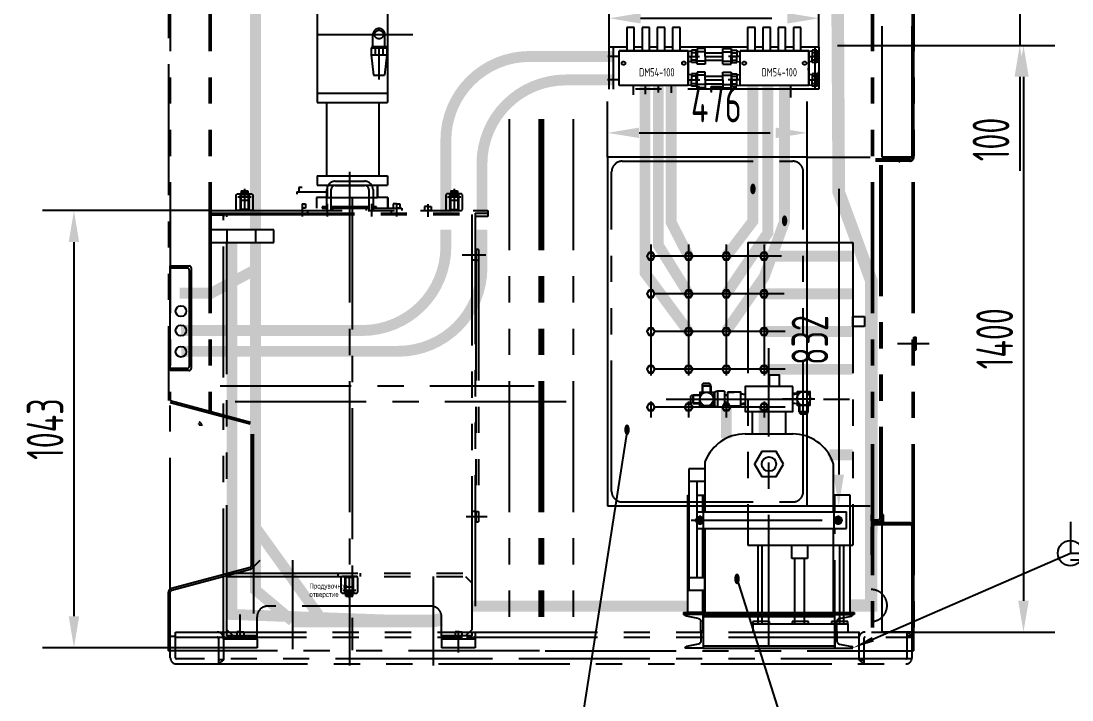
# Model space of a CAD drawing. Header units: millimetres. Extents: x 87 to 10592, y 0 to 7425.
# Drawn here: x 4761 to 7267, y 2500 to 4120 of the extents above; entities that cross this region are included whole.
import ezdxf
from ezdxf.enums import TextEntityAlignment as Align

# ---------------------------------------------------------------- set-up
doc = ezdxf.new("R2010")
doc.units = ezdxf.units.MM
doc.header["$LTSCALE"] = 250
for name, pattern in [('F', [0.75, 0.5, -0.25]), ('G', [2, 1.25, -0.25, 0.25, -0.25]), ('K', [2.5, 1.25, -0.25, 0.25, -0.25, 0.25, -0.25])]:
    doc.linetypes.add(name, pattern=pattern)
for name, color, linetype in [('01', 7, 'Continuous'), ('02', 1, 'Continuous'), ('04', 2, 'F'), ('05', 4, 'G'), ('07', 6, 'K'), ('08', 1, 'Continuous'), ('11', 3, 'Continuous'), ('13', 3, 'Continuous')]:
    doc.layers.add(name, color=color, linetype=linetype)
doc.styles.get("Standard").update_dxf_attribs({"font": 'isocp', "width": 0.707, "bigfont": 'intecad.shx'})
doc.dimstyles.new('INTE', dxfattribs={"dimscale": 25, "dimtxt": 3.5, "dimasz": 3, "dimexe": 3, "dimexo": 0, "dimgap": 1, "dimtad": 1, "dimdec": 1, "dimdsep": 46, "dimtxsty": 'Standard', "dimcen": 0, "dimclrd": 1, "dimclre": 1, "dimclrt": 3, "dimadec": 0, "dimazin": 0, "dimtfac": 1, "dimtdec": 1, "dimtmove": 0, "dimatfit": 0, "dimfxl": 1, "dimarcsym": 0})
doc.dimstyles.new('副本 (2)INTE', dxfattribs={"dimscale": 25, "dimtxt": 3.5, "dimasz": 3, "dimexe": 3, "dimexo": 0, "dimgap": 1, "dimtad": 1, "dimdsep": 46, "dimtxsty": 'Standard', "dimcen": 0, "dimclrd": 1, "dimclre": 1, "dimclrt": 3, "dimaunit": 1, "dimadec": 0, "dimazin": 0, "dimtfac": 1, "dimtmove": 0, "dimatfit": 3, "dimfxl": 1, "dimarcsym": 0})

# ---------------------------------------------------------------- blocks, each defined once
blk = doc.blocks.new('*D79')
at = {"layer": '08', "color": 1, "lineweight": -2}
for p, q in [((6708.2, 4061.5), (7226.4, 4061.5)), ((7151.4, 3986.5), (7151.4, 2736.5)), ((6966.1, 2661.5), (7226.4, 2661.5))]:
    blk.add_line(p, q, dxfattribs=at)
at = {"layer": '08', "color": 1}
for points in [[(7138.9, 3986.5), (7163.9, 3986.5), (7151.4, 4061.5)], [(7138.9, 2736.5), (7163.9, 2736.5), (7151.4, 2661.5)]]:
    blk.add_solid(points, dxfattribs=at)
at = {"layer": 'Defpoints', "color": 0}
for p in [(6708.2, 4061.5), (6966.1, 2661.5), (7151.4, 2661.5)]:
    blk.add_point(p, dxfattribs=at)
at = {"layer": '08', "color": 3, "insert": (7082.7, 3361.5), "char_height": 87.5, "attachment_point": 5, "rotation": 90}
blk.add_mtext('1400', dxfattribs=at)
blk = doc.blocks.new('*D80')
at = {"layer": '08', "color": 1, "lineweight": -2}
for p, q in [((7142.6, 4236.5), (7142.6, 4311.5)), ((6708.2, 4161.5), (7217.6, 4161.5)), ((7142.6, 4161.5), (7142.6, 4061.5)), ((6708.2, 4061.5), (7217.6, 4061.5)), ((7142.6, 3986.5), (7142.6, 3762.5))]:
    blk.add_line(p, q, dxfattribs=at)
at = {"layer": '08', "color": 1}
for points in [[(7130.1, 4236.5), (7155.1, 4236.5), (7142.6, 4161.5)], [(7130.1, 3986.5), (7155.1, 3986.5), (7142.6, 4061.5)]]:
    blk.add_solid(points, dxfattribs=at)
at = {"layer": 'Defpoints', "color": 0}
for p in [(6708.2, 4161.5), (6708.2, 4061.5), (7142.6, 4061.5)]:
    blk.add_point(p, dxfattribs=at)
at = {"layer": '08', "color": 3, "insert": (7073.9, 3837), "char_height": 87.5, "attachment_point": 5, "rotation": 90}
blk.add_mtext('100', dxfattribs=at)
blk = doc.blocks.new('*D82')
at = {"layer": '07', "color": 1, "linetype": 'K', "lineweight": -2}
for p, q in [((6163.4, 4057.4), (6163.4, 4201.2)), ((6663.4, 4057.4), (6663.4, 4201.2)), ((6238.4, 4126.2), (6588.4, 4126.2))]:
    blk.add_line(p, q, dxfattribs=at)
at = {"layer": '07', "color": 1, "linetype": 'K'}
for points in [[(6238.4, 4138.7), (6238.4, 4113.7), (6163.4, 4126.2)], [(6588.4, 4138.7), (6588.4, 4113.7), (6663.4, 4126.2)]]:
    blk.add_solid(points, dxfattribs=at)
at = {"layer": 'Defpoints', "color": 0, "linetype": 'K'}
for p in [(6663.4, 4126.2), (6163.4, 4057.4), (6663.4, 4057.4)]:
    blk.add_point(p, dxfattribs=at)
at = {"layer": '07', "color": 3, "linetype": 'K', "insert": (6413.4, 4195), "char_height": 87.5, "attachment_point": 5}
blk.add_mtext('500', dxfattribs=at)
blk = doc.blocks.new('*D83')
at = {"layer": '07', "color": 1, "linetype": 'K', "lineweight": -2}
for p, q in [((6159.6, 3794.5), (6159.6, 3927.8)), ((6635.6, 3794.5), (6635.6, 3927.8)), ((6234.6, 3852.8), (6560.6, 3852.8))]:
    blk.add_line(p, q, dxfattribs=at)
at = {"layer": '07', "color": 1, "linetype": 'K'}
for points in [[(6234.6, 3865.3), (6234.6, 3840.3), (6159.6, 3852.8)], [(6560.6, 3865.3), (6560.6, 3840.3), (6635.6, 3852.8)]]:
    blk.add_solid(points, dxfattribs=at)
at = {"layer": 'Defpoints', "color": 0, "linetype": 'K'}
for p in [(6635.6, 3852.8), (6159.6, 3794.5), (6635.6, 3794.5)]:
    blk.add_point(p, dxfattribs=at)
at = {"layer": '07', "color": 3, "linetype": 'K', "insert": (6418.8, 3921.6), "char_height": 87.5, "attachment_point": 5}
blk.add_mtext('476', dxfattribs=at)
blk = doc.blocks.new('*D84')
at = {"layer": '08', "color": 1, "lineweight": -2}
for p, q in [((6635.6, 3794.5), (6785.8, 3794.5)), ((6710.8, 3719.5), (6710.8, 3037.5)), ((6635.6, 2962.5), (6785.8, 2962.5))]:
    blk.add_line(p, q, dxfattribs=at)
at = {"layer": '08', "color": 1}
for points in [[(6698.3, 3719.5), (6723.3, 3719.5), (6710.8, 3794.5)], [(6698.3, 3037.5), (6723.3, 3037.5), (6710.8, 2962.5)]]:
    blk.add_solid(points, dxfattribs=at)
at = {"layer": 'Defpoints', "color": 0}
for p in [(6635.6, 3794.5), (6635.6, 2962.5), (6710.8, 2962.5)]:
    blk.add_point(p, dxfattribs=at)
at = {"layer": '08', "color": 3, "insert": (6642.1, 3358.4), "char_height": 87.5, "attachment_point": 5, "rotation": 90}
blk.add_mtext('832', dxfattribs=at)
blk = doc.blocks.new('*U90')
at = {"layer": '01'}
for p, q in [((-7, 8.1), (-7, -8.1)), ((-7, 4), (0, 4)), ((0, 10.7), (15, 9.4)), ((15, 9.4), (15, -9.4)), ((-7, -4), (0, -4)), ((0, -10.7), (15, -9.4))]:
    blk.add_line(p, q, dxfattribs=at)
at = {"layer": '01', "color": 7, "linetype": 'Continuous'}
for p, q in [((-7, 8.1), (0, 8.1)), ((0, -10.7), (0, 10.7)), ((-7, -8.1), (0, -8.1))]:
    blk.add_line(p, q, dxfattribs=at)
at = {"layer": '02', "color": 1, "linetype": 'Continuous'}
for p, q in [((0, 9.7), (15, 8.4)), ((0, -9.7), (15, -8.4))]:
    blk.add_line(p, q, dxfattribs=at)
at = {"layer": '05'}
for p, q in [((-12, 0), (20, 0)), ((7.5, 15.7), (7.5, -15.7))]:
    blk.add_line(p, q, dxfattribs=at)
blk = doc.blocks.new('*U91')
at = {"layer": '01'}
for p, q in [((0, 40), (43, 40)), ((0, 0), (0, 40)), ((11.5, 30.7), (39.7, 36.1)), ((0, 0), (0, -40)), ((5, 0), (5, 22.9)), ((5, 0), (5, -22.9)), ((0, -40), (43, -40)), ((11.5, -30.7), (39.7, -36.1))]:
    blk.add_line(p, q, dxfattribs=at)
for centre, radius, start, end in [((13, 22.9), 8, 100.7056, 180), ((39, 40), 4, 280.7056, 0), ((13, -22.9), 8, 180, 259.2944), ((39, -40), 4, 360, 79.2944)]:
    blk.add_arc(centre, radius, start, end, dxfattribs=at)
at = {"layer": '05'}
blk.add_line((-2.1, 0), (6.6, 0), dxfattribs=at)
blk = doc.blocks.new('*U92')
blk.add_circle((0, 0), 5.72)
at = {"layer": '01'}
for p, q in [((0, 5.7), (-4.9, 2.9)), ((-4.9, 2.9), (-4.9, -2.9)), ((4.9, 2.9), (0, 5.7)), ((4.9, -2.9), (4.9, 2.9)), ((-4.9, -2.9), (0, -5.7)), ((0, -5.7), (4.9, -2.9))]:
    blk.add_line(p, q, dxfattribs=at)
blk.add_circle((0, 0), 9, dxfattribs=at)
at = {"layer": '05'}
for p, q in [((-11.5, 0), (10.6, 0)), ((0, 11), (0, -11.4))]:
    blk.add_line(p, q, dxfattribs=at)
blk = doc.blocks.new('*D95')
at = {"layer": '08', "color": 1, "lineweight": -2}
for p, q in [((5213.6, 3667.3), (4811.8, 3667.3)), ((4886.8, 3592.3), (4886.8, 2699.3)), ((5243.6, 2624.3), (4811.8, 2624.3))]:
    blk.add_line(p, q, dxfattribs=at)
at = {"layer": '08', "color": 1}
for points in [[(4874.3, 3592.3), (4899.3, 3592.3), (4886.8, 3667.3)], [(4874.3, 2699.3), (4899.3, 2699.3), (4886.8, 2624.3)]]:
    blk.add_solid(points, dxfattribs=at)
at = {"layer": 'Defpoints', "color": 0}
for p in [(5213.6, 3667.3), (4886.8, 2624.3), (5243.6, 2624.3)]:
    blk.add_point(p, dxfattribs=at)
at = {"layer": '08', "color": 3, "insert": (4818, 3145.8), "char_height": 87.5, "attachment_point": 5, "rotation": 90}
blk.add_mtext('1043', dxfattribs=at)
blk = doc.blocks.new('*U108', base_point=(6744.3, 3492))
at = {"layer": '01'}
blk.add_line((7263.3, 3793.3), (7263.3, 3718.3), dxfattribs=at)
blk.add_lwpolyline([(7383.3, 3793.3), (7458.3, 3718.3), (7383.3, 3718.3)], close=True, dxfattribs=at)
blk.add_circle((7263.3, 3718.3), 30, dxfattribs=at)
blk.add_solid([(7263.3, 3793.3), (7263.3, 3845.8), (7338.3, 3793.3), (7263.3, 3793.3)], dxfattribs=at)
at = {"layer": '02'}
blk.add_lwpolyline([(6792.4, 3513), (7263.3, 3718.3), (7525.8, 3718.3)], dxfattribs=at)
blk.add_lwpolyline([(6744.3, 3492, 0, 12, 0), (6792.4, 3513, 12, 12, 0)], format="xyseb", dxfattribs=at)
at = {"layer": '04'}
blk.add_line((7263.3, 3702.6), (7525.8, 3702.6), dxfattribs=at)
at = {"layer": '13', "width": 0.707}
blk.add_text('5', height=52.5, dxfattribs=at).set_placement((7303.8, 3735.6))

msp = doc.modelspace()

# ---------------------------------------------------------------- hatches: boundary and pattern name
at = {"layer": '07', "linetype": 'K'}
msp.add_hatch(color=6, dxfattribs=at).paths.add_polyline_path([(6856.629, 3785.497), (6853.537, 3782.497, 0.08764156), (6853.629, 3783.018), (6853.629, 3785.497)])
h = msp.add_hatch(color=6, dxfattribs=at)
h.paths.add_polyline_path([(6885.629, 2651.497), (6873.629, 2651.497), (6873.629, 2661.497)])
h.paths.add_polyline_path([(6770.629, 2585.497), (6758.629, 2595.497), (6770.629, 2595.497)])

# ---------------------------------------------------------------- linework, layer by layer
for p, q in [((6384.786, 3249.38), (6384.786, 3233.726)), ((6405.859, 3249.38), (6405.859, 3233.726)), ((6363.698, 3228.073), (6379.351, 3228.073)), ((6438.252, 3228.073), (6445.293, 3228.073)), ((6363.698, 3207), (6379.351, 3207)), ((6438.252, 3207), (6445.293, 3207)), ((6616.547, 3187.116), (6616.547, 3202.769)), ((6637.62, 3187.116), (6637.62, 3202.769))]:
    msp.add_line(p, q)
for points in [[(6404.559, 3249.38), (6386.087, 3249.38), (6386.087, 3252.843), (6388.587, 3255.343), (6402.059, 3255.343), (6404.559, 3252.843)], [(6445.683, 3233.726), (6445.683, 3201.346), (6477.283, 3201.346), (6477.283, 3233.726)], [(6642.883, 3202.769), (6642.883, 3235.15), (6611.283, 3235.15), (6611.283, 3202.769)], [(6363.698, 3226.772), (6363.698, 3208.3), (6360.235, 3208.3), (6357.735, 3210.8), (6357.735, 3224.272), (6360.235, 3226.772)], [(6379.351, 3201.736), (6411.732, 3201.736), (6411.732, 3233.336), (6379.351, 3233.336)], [(6617.847, 3187.116), (6636.319, 3187.116), (6636.319, 3183.653), (6633.819, 3181.153), (6620.347, 3181.153), (6617.847, 3183.653)]]:
    msp.add_lwpolyline(points, close=True)
for centre in [(6395.542, 3217.536), (6627.083, 3218.959)]:
    msp.add_circle(centre, 16.19)
at = {"layer": '01', "color": 7, "linetype": 'Continuous'}
for p, q in [((6635.629, 3794.497), (6159.629, 3794.497)), ((6159.629, 3794.497), (6159.629, 2962.497)), ((6635.629, 2962.497), (6635.629, 3794.497)), ((5363.629, 3621.497), (5213.629, 3621.497)), ((5363.629, 3591.497), (5363.629, 3621.497)), ((5213.629, 3591.497), (5363.629, 3591.497)), ((5116.629, 3535.486), (5161.629, 3535.486)), ((5116.629, 3285.486), (5116.629, 3535.486)), ((5116.629, 3530.486), (5156.629, 3530.486)), ((5161.629, 3525.486), (5161.629, 3295.486)), ((5166.629, 3530.486), (5166.629, 3290.486)), ((5156.629, 3290.486), (5116.629, 3290.486)), ((5161.629, 3285.486), (5116.629, 3285.486)), ((6391.283, 3063.902), (6391.283, 2948.536)), ((6697.283, 3063.902), (6697.283, 2948.536)), ((6353.283, 3021.493), (6353.283, 2791.408)), ((6372.2, 3021.493), (6372.2, 2791.408)), ((6159.629, 2962.497), (6635.629, 2962.497)), ((6391.283, 2908.536), (6391.283, 2708.536)), ((6697.283, 2908.536), (6697.283, 2708.536)), ((6391.283, 2708.536), (6697.283, 2708.536))]:
    msp.add_line(p, q, dxfattribs=at)
at = {"layer": '01'}
for p, q in [((6379.067, 3233.726), (6395.542, 3233.726)), ((6384.786, 3249.38), (6405.859, 3249.38)), ((6422.047, 3236.631), (6414.586, 3234.248)), ((6414.586, 3234.248), (6414.586, 3200.825)), ((6438.252, 3236.631), (6422.047, 3236.631)), ((6422.047, 3236.631), (6422.047, 3198.441)), ((6438.252, 3236.631), (6438.252, 3198.441)), ((6445.227, 3233.726), (6461.702, 3233.726)), ((6643.339, 3235.15), (6626.864, 3235.15)), ((6363.698, 3207), (6363.698, 3228.073)), ((6379.351, 3201.28), (6379.351, 3217.755)), ((6411.732, 3230.691), (6414.586, 3230.691)), ((6411.732, 3201.28), (6411.732, 3217.755)), ((6477.283, 3230.536), (6487.283, 3229.304)), ((6611.283, 3231.959), (6601.283, 3230.728)), ((6411.732, 3205.356), (6414.586, 3205.356)), ((6422.047, 3198.441), (6414.586, 3200.825)), ((6438.252, 3198.441), (6422.047, 3198.441)), ((6445.227, 3201.346), (6461.702, 3201.346)), ((6477.283, 3204.536), (6487.283, 3205.768)), ((6504.723, 3187.536), (6504.723, 3134.402)), ((6583.843, 3187.536), (6583.843, 3134.402)), ((6611.283, 3205.959), (6601.283, 3207.191)), ((6637.62, 3187.116), (6616.547, 3187.116)), ((6643.339, 3202.769), (6626.864, 3202.769)), ((6487.283, 3134.402), (6601.283, 3134.402)), ((6391.283, 3051.345), (6353.283, 3051.345)), ((6353.283, 3051.345), (6353.283, 3021.493)), ((6353.283, 3021.493), (6391.283, 3021.493)), ((6350.9, 2988.536), (6353.283, 2988.536)), ((6350.9, 2708.536), (6350.9, 2988.536)), ((6372.2, 2988.536), (6390.9, 2988.536)), ((6390.9, 2988.536), (6390.9, 2948.536)), ((6737.667, 2988.536), (6697.667, 2988.536)), ((6737.667, 2708.536), (6737.667, 2988.536)), ((5843.629, 2949.277), (5851.629, 2949.277)), ((6372.2, 2948.536), (6729.619, 2948.536)), ((6388.283, 2908.536), (6388.283, 2948.536)), ((6700.283, 2908.536), (6700.283, 2948.536)), ((6729.619, 2908.536), (6729.619, 2948.536)), ((6372.2, 2908.536), (6729.619, 2908.536)), ((6390.9, 2908.536), (6390.9, 2708.536)), ((6391.283, 2791.408), (6353.283, 2791.408)), ((6353.283, 2791.408), (6353.283, 2761.556)), ((6353.283, 2761.556), (6391.283, 2761.556)), ((6340.826, 2708.536), (6747.741, 2708.536)), ((6340.826, 2708.536), (6340.826, 2703.536)), ((6390.9, 2708.536), (6350.9, 2708.536)), ((6747.741, 2708.536), (6747.741, 2703.536)), ((6340.826, 2703.536), (6344.283, 2703.536)), ((6387.283, 2703.536), (6701.283, 2703.536)), ((6387.283, 2703.536), (6387.283, 2623.536)), ((6387.283, 2698.536), (6701.283, 2698.536)), ((6701.283, 2623.536), (6701.283, 2703.536)), ((6747.741, 2703.536), (6744.283, 2703.536)), ((6387.283, 2628.536), (6701.283, 2628.536)), ((6387.283, 2623.536), (6701.283, 2623.536))]:
    msp.add_line(p, q, dxfattribs=at)
at = {"layer": '01', "color": 7, "linetype": 'Continuous'}
for points, const_width in [([(6708.215, 4161.506), (6710.84, 3711.497), (6788.629, 3499.626), (6788.129, 2724.997), (6737.667, 2724.997)], 30), ([(6532.629, 3558.597), (6744.185, 3558.597)], 26), ([(6532.629, 3468.597), (6744.185, 3468.597)], 26), ([(6532.629, 3378.597), (6745.157, 3378.597)], 26), ([(6532.629, 3288.597), (6744.185, 3288.597)], 26), ([(6442.629, 3198.597), (6442.629, 3123.929)], 26), ([(6532.629, 3198.597), (6532.629, 3136.779)], 26), ([(6688.529, 3084.546), (6744.185, 3084.546)], 26)]:
    msp.add_lwpolyline(points, dxfattribs=dict(at, const_width=const_width))
at = {"layer": '01', "const_width": 26}
for points in [[(5263.864, 3591.497), (5263.864, 2703.598), (5698.533, 2687.894)], [(5835.629, 2723.277), (6350.9, 2723.277)]]:
    msp.add_lwpolyline(points, dxfattribs=at)
at = {"layer": '01'}
for points in [[(6257.721, 3567.097), (6252.814, 3558.597), (6257.721, 3550.097), (6267.536, 3550.097), (6272.444, 3558.597), (6267.536, 3567.097)], [(6347.721, 3567.097), (6342.814, 3558.597), (6347.721, 3550.097), (6357.536, 3550.097), (6362.444, 3558.597), (6357.536, 3567.097)], [(6437.721, 3567.097), (6432.814, 3558.597), (6437.721, 3550.097), (6447.536, 3550.097), (6452.444, 3558.597), (6447.536, 3567.097)], [(6527.721, 3567.097), (6522.814, 3558.597), (6527.721, 3550.097), (6537.536, 3550.097), (6542.444, 3558.597), (6537.536, 3567.097)], [(6257.721, 3477.097), (6252.814, 3468.597), (6257.721, 3460.097), (6267.536, 3460.097), (6272.444, 3468.597), (6267.536, 3477.097)], [(6347.721, 3477.097), (6342.814, 3468.597), (6347.721, 3460.097), (6357.536, 3460.097), (6362.444, 3468.597), (6357.536, 3477.097)], [(6437.721, 3477.097), (6432.814, 3468.597), (6437.721, 3460.097), (6447.536, 3460.097), (6452.444, 3468.597), (6447.536, 3477.097)], [(6527.721, 3477.097), (6522.814, 3468.597), (6527.721, 3460.097), (6537.536, 3460.097), (6542.444, 3468.597), (6537.536, 3477.097)], [(6257.721, 3387.097), (6252.814, 3378.597), (6257.721, 3370.097), (6267.536, 3370.097), (6272.444, 3378.597), (6267.536, 3387.097)], [(6347.721, 3387.097), (6342.814, 3378.597), (6347.721, 3370.097), (6357.536, 3370.097), (6362.444, 3378.597), (6357.536, 3387.097)], [(6437.721, 3387.097), (6432.814, 3378.597), (6437.721, 3370.097), (6447.536, 3370.097), (6452.444, 3378.597), (6447.536, 3387.097)], [(6527.721, 3387.097), (6522.814, 3378.597), (6527.721, 3370.097), (6537.536, 3370.097), (6542.444, 3378.597), (6537.536, 3387.097)], [(6257.721, 3297.097), (6252.814, 3288.597), (6257.721, 3280.097), (6267.536, 3280.097), (6272.444, 3288.597), (6267.536, 3297.097)], [(6347.721, 3297.097), (6342.814, 3288.597), (6347.721, 3280.097), (6357.536, 3280.097), (6362.444, 3288.597), (6357.536, 3297.097)], [(6437.721, 3297.097), (6432.814, 3288.597), (6437.721, 3280.097), (6447.536, 3280.097), (6452.444, 3288.597), (6447.536, 3297.097)], [(6527.721, 3297.097), (6522.814, 3288.597), (6527.721, 3280.097), (6537.536, 3280.097), (6542.444, 3288.597), (6537.536, 3297.097)], [(6568.374, 3247.536), (6545.56, 3247.536), (6545.56, 3275.536), (6568.374, 3275.536)], [(6601.283, 3247.536), (6487.283, 3247.536), (6487.283, 3187.536), (6601.283, 3187.536)], [(6257.721, 3207.097), (6252.814, 3198.597), (6257.721, 3190.097), (6267.536, 3190.097), (6272.444, 3198.597), (6267.536, 3207.097)], [(6347.721, 3207.097), (6342.814, 3198.597), (6347.721, 3190.097), (6357.536, 3190.097), (6362.444, 3198.597), (6357.536, 3207.097)], [(6437.721, 3207.097), (6432.814, 3198.597), (6437.721, 3190.097), (6447.536, 3190.097), (6452.444, 3198.597), (6447.536, 3207.097)], [(6527.721, 3207.097), (6522.814, 3198.597), (6527.721, 3190.097), (6537.536, 3190.097), (6542.444, 3198.597), (6537.536, 3207.097)], [(6578.789, 3062.488), (6561.536, 3092.371), (6527.03, 3092.371), (6509.778, 3062.488), (6527.03, 3032.605), (6561.536, 3032.605)]]:
    msp.add_lwpolyline(points, close=True, dxfattribs=at)
for centre, radius in [((6262.629, 3558.597), 8), ((6352.629, 3558.597), 8), ((6442.629, 3558.597), 8), ((6532.629, 3558.597), 8), ((6262.629, 3468.597), 8), ((6352.629, 3468.597), 8), ((6442.629, 3468.597), 8), ((6532.629, 3468.597), 8), ((6262.629, 3378.597), 8), ((6352.629, 3378.597), 8), ((6442.629, 3378.597), 8), ((6532.629, 3378.597), 8), ((6262.629, 3288.597), 8), ((6352.629, 3288.597), 8), ((6442.629, 3288.597), 8), ((6532.629, 3288.597), 8), ((6262.629, 3198.597), 8), ((6352.629, 3198.597), 8), ((6442.629, 3198.597), 8), ((6532.629, 3198.597), 8), ((6544.283, 3062.488), 17.295)]:
    msp.add_circle(centre, radius, dxfattribs=at)
at = {"layer": '01', "color": 7, "linetype": 'Continuous'}
for centre in [(5142.07, 3427.379), (5142.07, 3381.157), (5142.07, 3330.462)]:
    msp.add_circle(centre, 12.674, dxfattribs=at)
for centre, start, end in [((5161.629, 3530.486), 0, 90), ((5156.629, 3525.486), 0, 90), ((5156.629, 3295.486), 270, 0), ((5161.629, 3290.486), 270, 0)]:
    msp.add_arc(centre, 5, start, end, dxfattribs=at)
at = {"layer": '01'}
for centre, radius, start, end in [((6487.611, 3032.561), 101.841, 90.184608, 158.849353), ((6600.955, 3032.561), 101.841, 19.953501, 89.815392), ((6401.283, 3063.902), 10, 157.859385, 180), ((6373.495, 3075.209), 20, 337.859385, 340.855813), ((6411.283, 3062.091), 20, 158.849353, 160.855813), ((6687.283, 3063.902), 10, 0, 19.953501)]:
    msp.add_arc(centre, radius, start, end, dxfattribs=at)
at = {"layer": '02'}
for p, q in [((6386.087, 3249.38), (6386.087, 3233.726)), ((6404.559, 3249.38), (6404.559, 3233.726)), ((6363.698, 3226.772), (6379.351, 3226.772)), ((6363.698, 3208.3), (6379.351, 3208.3)), ((6438.252, 3226.772), (6445.293, 3226.772)), ((6438.252, 3208.3), (6445.293, 3208.3)), ((6487.283, 3227.611), (6477.283, 3229.114)), ((6601.283, 3228.856), (6611.283, 3230.359)), ((6601.283, 3208.885), (6611.283, 3207.381)), ((6487.283, 3207.64), (6477.283, 3206.136)), ((6617.847, 3187.116), (6617.847, 3202.769)), ((6636.319, 3187.116), (6636.319, 3202.769)), ((6205.846, 3143.141), (6077.417, 2319.064)), ((6468.183, 2787.252), (6624.359, 2294.27))]:
    msp.add_line(p, q, dxfattribs=at)
at = {"layer": '04', "color": 2, "linetype": 'F'}
for p, q in [((6386.9, 2948.536), (6386.9, 2988.536)), ((6701.667, 2948.536), (6701.667, 2988.536)), ((6386.9, 2791.408), (6386.9, 2908.536)), ((6701.667, 2708.536), (6701.667, 2908.536)), ((6386.9, 2708.536), (6386.9, 2761.556))]:
    msp.add_line(p, q, dxfattribs=at)
at = {"layer": '04'}
msp.add_line((5843.629, 2949.277), (5835.629, 2949.277), dxfattribs=at)
at = {"layer": '04', "color": 2, "linetype": 'F', "const_width": 26}
for points in [[(5142.07, 3381.157), (5573.798, 3381.157, 0.41421356), (5773.798, 3581.157), (5773.798, 3621.497)], [(5142.657, 3331.588), (5659.915, 3331.588, 0.41421356), (5859.915, 3531.588), (5859.915, 3621.497)]]:
    msp.add_lwpolyline(points, format="xyb", dxfattribs=at)
at = {"layer": '05', "color": 4, "linetype": 'G'}
for p, q in [((5543.629, 3760.124), (5543.629, 2581.512)), ((5550.67, 3695.749), (5550.67, 2618.395)), ((6262.629, 3586.597), (6262.629, 3173.597)), ((6352.629, 3586.597), (6352.629, 3173.597)), ((6442.629, 3586.597), (6442.629, 3173.597)), ((6532.629, 3586.597), (6532.629, 3173.597)), ((6574.471, 3558.597), (6234.629, 3558.597)), ((6580.722, 3468.597), (6234.629, 3468.597)), ((6582.805, 3378.597), (6234.629, 3378.597)), ((6582.805, 3288.597), (6234.629, 3288.597)), ((5271.641, 3211.497), (6060.425, 3211.497)), ((6582.805, 3198.597), (6234.629, 3198.597)), ((6358.948, 2928.536), (6729.619, 2928.536))]:
    msp.add_line(p, q, dxfattribs=at)
at = {"layer": '05'}
for p, q in [((6544.283, 2628.536), (6544.283, 3339.152)), ((5235.739, 3249.277), (5984.514, 3249.277)), ((6299.173, 3217.536), (6786.84, 3217.536)), ((6653.79, 3217.536), (6576.936, 3217.536)), ((5872.34, 2936.777), (5822.384, 2936.777))]:
    msp.add_line(p, q, dxfattribs=at)
at = {"layer": '07', "color": 6, "linetype": 'K'}
for p, q in [((5116.629, 6234.997), (5116.629, 3213.997)), ((5209.129, 6234.997), (5209.129, 3188.527)), ((5213.629, 6234.997), (5213.629, 3187.295)), ((6788.629, 6234.997), (6788.629, 2661.497)), ((6793.129, 6234.997), (6793.129, 2661.497)), ((6814.129, 3794.997), (6814.129, 6234.997)), ((6885.629, 6234.997), (6885.629, 2661.497)), ((6885.629, 3794.997), (6885.629, 6234.997)), ((6890.129, 6234.997), (6890.129, 2661.497)), ((6890.129, 6234.997), (6890.129, 2661.497)), ((6890.129, 3794.997), (6890.129, 6234.997)), ((5112.129, 5266.497), (5112.129, 3213.997)), ((5466.67, 4154.391), (5466.67, 3925.36)), ((5634.67, 4154.391), (5634.67, 3925.36)), ((5466.67, 4087.36), (5694.67, 4087.36)), ((5599.87, 4058.975), (5599.87, 4087.36)), ((5628.64, 4058.975), (5628.64, 4088.497)), ((5595.779, 4055.36), (5632.73, 4055.36)), ((5595.779, 4055.36), (5595.779, 4039.103)), ((5595.779, 4039.103), (5632.73, 4039.103)), ((5595.779, 4039.103), (5601.255, 3990.36)), ((5596.255, 4058.975), (5632.255, 4058.975)), ((5596.255, 4055.36), (5632.255, 4055.36)), ((5596.255, 4055.36), (5632.255, 4055.36)), ((5605.017, 4055.36), (5605.017, 4039.103)), ((5614.255, 4055.36), (5614.255, 3980.002)), ((5623.492, 4055.36), (5623.492, 4039.103)), ((5632.73, 4039.103), (5627.255, 3990.36)), ((5632.73, 4055.36), (5632.73, 4039.103)), ((6163.401, 3957.366), (6163.401, 4057.366)), ((6205.112, 4057.366), (6163.401, 4057.366)), ((6173.401, 3957.366), (6173.401, 4057.366)), ((6187.401, 4048.866), (6351.401, 4048.866)), ((6351.401, 4048.866), (6187.401, 4048.866)), ((6187.401, 3965.866), (6187.401, 4048.866)), ((6241.612, 4057.366), (6223.19, 4057.366)), ((6278.112, 4057.366), (6259.69, 4057.366)), ((6314.612, 4057.366), (6296.19, 4057.366)), ((6493.112, 4057.366), (6332.69, 4057.366)), ((6351.401, 4048.866), (6351.401, 3965.866)), ((6351.401, 3965.866), (6351.401, 4048.866)), ((6359.401, 4048.023), (6351.401, 4047.232)), ((6351.401, 4022.901), (6351.401, 4047.232)), ((6359.401, 4049.846), (6359.401, 4035.066)), ((6370.824, 4049.846), (6359.401, 4049.846)), ((6370.824, 4044.066), (6359.401, 4044.066)), ((6370.824, 4035.066), (6370.824, 4049.846)), ((6370.824, 4048.142), (6372.923, 4048.142)), ((6372.923, 4053.711), (6372.923, 4035.066)), ((6392.401, 4053.711), (6372.923, 4053.711)), ((6392.401, 4046.066), (6372.923, 4046.066)), ((6392.401, 4035.066), (6392.401, 4053.711)), ((6392.401, 4044.066), (6434.401, 4044.066)), ((6434.401, 4016.421), (6434.401, 4053.711)), ((6434.401, 4053.711), (6453.879, 4053.711)), ((6434.401, 4046.066), (6453.879, 4046.066)), ((6453.879, 4053.711), (6453.879, 4035.066)), ((6455.978, 4048.142), (6453.879, 4048.142)), ((6455.978, 4035.066), (6455.978, 4049.846)), ((6455.978, 4049.846), (6467.401, 4049.846)), ((6455.978, 4044.066), (6467.401, 4044.066)), ((6467.401, 4049.846), (6467.401, 4035.066)), ((6467.401, 4048.023), (6475.401, 4047.232)), ((6475.401, 4048.866), (6639.401, 4048.866)), ((6639.401, 4048.866), (6475.401, 4048.866)), ((6475.401, 3965.866), (6475.401, 4048.866)), ((6475.401, 4022.901), (6475.401, 4047.232)), ((6529.612, 4057.366), (6511.19, 4057.366)), ((6566.112, 4057.366), (6547.69, 4057.366)), ((6602.612, 4057.366), (6584.19, 4057.366)), ((6663.401, 4057.366), (6620.69, 4057.366)), ((6639.401, 4048.866), (6639.401, 3965.866)), ((6639.401, 3965.866), (6639.401, 4048.866)), ((6647.401, 4048.023), (6639.401, 4047.232)), ((6639.401, 4047.232), (6639.401, 4022.901)), ((6647.401, 4049.846), (6647.401, 4035.066)), ((6658.824, 4049.846), (6647.401, 4049.846)), ((6658.824, 4044.066), (6647.401, 4044.066)), ((6653.401, 4057.366), (6653.401, 3957.366)), ((6658.824, 4035.066), (6658.824, 4049.846)), ((6658.824, 4048.509), (6660.923, 4048.509)), ((6660.923, 4048.509), (6660.923, 4021.991)), ((6663.401, 4057.366), (6663.401, 3957.366)), ((6187.401, 4035.066), (6159.735, 4035.066)), ((6351.401, 4035.066), (6372.725, 4035.066)), ((6351.401, 4035.066), (6379.067, 4035.066)), ((6359.401, 4022.11), (6351.401, 4022.901)), ((6359.401, 4020.286), (6359.401, 4035.066)), ((6370.824, 4026.066), (6359.401, 4026.066)), ((6370.824, 4020.286), (6359.401, 4020.286)), ((6370.824, 4035.066), (6370.824, 4020.286)), ((6370.824, 4021.624), (6372.923, 4021.624)), ((6372.923, 4016.421), (6372.923, 4035.066)), ((6392.401, 4024.066), (6372.923, 4024.066)), ((6392.401, 4016.421), (6372.923, 4016.421)), ((6392.401, 4035.066), (6434.401, 4035.066)), ((6392.401, 4035.066), (6392.401, 4016.421)), ((6392.401, 4026.066), (6434.401, 4026.066)), ((6434.401, 4024.066), (6453.879, 4024.066)), ((6434.401, 4016.421), (6453.879, 4016.421)), ((6475.401, 4035.066), (6447.735, 4035.066)), ((6453.879, 4016.421), (6453.879, 4035.066)), ((6455.978, 4021.624), (6453.879, 4021.624)), ((6454.926, 4035.066), (6468.453, 4035.066)), ((6455.978, 4035.066), (6455.978, 4020.286)), ((6455.978, 4026.066), (6467.401, 4026.066)), ((6455.978, 4020.286), (6467.401, 4020.286)), ((6467.401, 4020.286), (6467.401, 4035.066)), ((6467.401, 4022.11), (6475.401, 4022.901)), ((6639.401, 4035.066), (6660.725, 4035.066)), ((6647.401, 4022.11), (6639.401, 4022.901)), ((6659.876, 4035.066), (6646.349, 4035.066)), ((6647.401, 4020.286), (6647.401, 4035.066)), ((6658.824, 4026.066), (6647.401, 4026.066)), ((6658.824, 4020.286), (6647.401, 4020.286)), ((6658.824, 4035.066), (6658.824, 4020.286)), ((6658.824, 4021.991), (6660.923, 4021.991)), ((5601.255, 3990.36), (5627.255, 3990.36)), ((6359.401, 3992.023), (6351.401, 3991.232)), ((6351.401, 3966.901), (6351.401, 3991.232)), ((6370.824, 3993.846), (6359.401, 3993.846)), ((6359.401, 3993.846), (6359.401, 3979.066)), ((6370.824, 3988.066), (6359.401, 3988.066)), ((6370.824, 3979.066), (6370.824, 3993.846)), ((6370.824, 3992.142), (6372.923, 3992.142)), ((6372.923, 3997.711), (6372.923, 3979.066)), ((6392.401, 3997.711), (6372.923, 3997.711)), ((6392.401, 3990.066), (6372.923, 3990.066)), ((6392.401, 3979.066), (6392.401, 3997.711)), ((6392.401, 3988.066), (6434.401, 3988.066)), ((6434.401, 3979.066), (6434.401, 3997.711)), ((6434.401, 3997.711), (6453.879, 3997.711)), ((6434.401, 3990.066), (6453.879, 3990.066)), ((6453.879, 3997.711), (6453.879, 3979.066)), ((6455.978, 3992.142), (6453.879, 3992.142)), ((6455.978, 3979.066), (6455.978, 3993.846)), ((6455.978, 3993.846), (6467.401, 3993.846)), ((6455.978, 3988.066), (6467.401, 3988.066)), ((6467.401, 3993.846), (6467.401, 3979.066)), ((6467.401, 3992.023), (6475.401, 3991.232)), ((6475.401, 3966.901), (6475.401, 3991.232)), ((6637.699, 4007.038), (6637.699, 4002.538)), ((6647.401, 3992.023), (6639.401, 3991.232)), ((6639.401, 3991.232), (6639.401, 3966.901)), ((6658.824, 3993.846), (6647.401, 3993.846)), ((6647.401, 3993.846), (6647.401, 3979.066)), ((6658.824, 3988.066), (6647.401, 3988.066)), ((6658.824, 3979.066), (6658.824, 3993.846)), ((6658.824, 3992.509), (6660.923, 3992.509)), ((6660.923, 3992.509), (6660.923, 3965.991)), ((6661.699, 3998.038), (6661.699, 3968.351)), ((6187.401, 3979.066), (6159.069, 3979.066)), ((6351.401, 3965.866), (6187.401, 3965.866)), ((6220.67, 3965.866), (6220.67, 3943.308)), ((6248.81, 3965.866), (6248.81, 3945.188)), ((6280.543, 3965.866), (6280.543, 3948.928)), ((6310.902, 3965.866), (6310.902, 3948.658)), ((6351.401, 3979.066), (6379.733, 3979.066)), ((6351.401, 3979.066), (6379.067, 3979.066)), ((6359.401, 3966.11), (6351.401, 3966.901)), ((6359.401, 3964.286), (6359.401, 3979.066)), ((6370.824, 3970.066), (6359.401, 3970.066)), ((6370.824, 3964.286), (6359.401, 3964.286)), ((6370.824, 3979.066), (6370.824, 3964.286)), ((6370.824, 3965.624), (6372.923, 3965.624)), ((6372.923, 3960.421), (6372.923, 3979.066)), ((6392.401, 3968.066), (6372.923, 3968.066)), ((6392.401, 3960.421), (6372.923, 3960.421)), ((6392.401, 3979.066), (6434.401, 3979.066)), ((6392.401, 3979.066), (6392.401, 3960.421)), ((6392.401, 3970.066), (6434.401, 3970.066)), ((6434.401, 3979.066), (6434.401, 3960.421)), ((6434.401, 3968.066), (6453.879, 3968.066)), ((6434.401, 3960.421), (6453.879, 3960.421)), ((6475.401, 3979.066), (6447.069, 3979.066)), ((6475.401, 3979.066), (6447.735, 3979.066)), ((6453.879, 3960.421), (6453.879, 3979.066)), ((6455.978, 3965.624), (6453.879, 3965.624)), ((6454.926, 3979.066), (6468.453, 3979.066)), ((6455.978, 3979.066), (6455.978, 3964.286)), ((6455.978, 3970.066), (6467.401, 3970.066)), ((6455.978, 3964.286), (6467.401, 3964.286)), ((6467.401, 3964.286), (6467.401, 3979.066)), ((6467.401, 3966.11), (6475.401, 3966.901)), ((6639.401, 3965.866), (6475.401, 3965.866)), ((6595.434, 3965.866), (6595.434, 3936.825)), ((6639.401, 3979.066), (6660.725, 3979.066)), ((6647.401, 3966.11), (6639.401, 3966.901)), ((6659.876, 3979.066), (6646.349, 3979.066)), ((6647.401, 3964.286), (6647.401, 3979.066)), ((6658.824, 3970.066), (6647.401, 3970.066)), ((6658.824, 3964.286), (6647.401, 3964.286)), ((6657.699, 3967.038), (6660.379, 3967.038)), ((6658.824, 3979.066), (6658.824, 3964.286)), ((6658.824, 3965.991), (6660.923, 3965.991)), ((5466.67, 3947.36), (5634.67, 3947.36)), ((6663.401, 3957.366), (6163.401, 3957.366)), ((5466.67, 3925.36), (5634.67, 3925.36)), ((5489.267, 3925.36), (5489.267, 3750.277)), ((5613.996, 3925.36), (5613.996, 3750.277)), ((5925.129, 3885.497), (5925.129, 2661.497)), ((5996.629, 3885.497), (5996.629, 2661.497)), ((6001.129, 3885.497), (6001.129, 2661.497)), ((6001.129, 3885.497), (6001.129, 2661.497)), ((6005.629, 3885.497), (6005.629, 2661.497)), ((6077.129, 3885.497), (6077.129, 2661.497)), ((6194.129, 3784.997), (6601.129, 3784.997)), ((6880.629, 3789.997), (6798.129, 3789.997)), ((6880.629, 3785.497), (6798.129, 3785.497)), ((6890.129, 3794.997), (6814.129, 3794.997)), ((6856.629, 3785.497), (6853.537, 3782.497)), ((6169.129, 2996.997), (6169.129, 3759.997)), ((6626.129, 2996.997), (6626.129, 3759.997)), ((6809.129, 3775.997), (6809.129, 2933.497)), ((6813.629, 3775.997), (6813.629, 2933.497)), ((5466.67, 3750.277), (5634.67, 3750.277)), ((5466.67, 3750.277), (5466.67, 3728.277)), ((5510.129, 3737.277), (5580.123, 3737.277)), ((5634.67, 3750.277), (5634.67, 3728.277)), ((5293.629, 3711.955), (5293.629, 3664.751)), ((5418.629, 3712.238), (5490.129, 3712.238)), ((5418.629, 3712.238), (5418.629, 3706.238)), ((5423.207, 3722.238), (5423.207, 3712.238)), ((5431.207, 3722.238), (5423.207, 3722.238)), ((5423.207, 3712.238), (5431.207, 3712.238)), ((5466.67, 3728.277), (5634.67, 3728.277)), ((5490.129, 3667.277), (5490.129, 3717.277)), ((5490.67, 3728.277), (5490.67, 3698.277)), ((5490.67, 3728.277), (5490.67, 3698.277)), ((5500.129, 3667.277), (5500.129, 3717.277)), ((5510.129, 3727.277), (5580.123, 3727.277)), ((5590.123, 3717.277), (5590.123, 3667.277)), ((5600.123, 3717.277), (5600.123, 3667.277)), ((5610.67, 3698.277), (5610.67, 3728.277)), ((5610.67, 3728.277), (5610.67, 3698.277)), ((5793.629, 3711.955), (5793.629, 3664.751)), ((5273.629, 3704.777), (5276.129, 3707.277)), ((5273.629, 3669.777), (5273.629, 3704.777)), ((5276.129, 3707.277), (5311.129, 3707.277)), ((5285.129, 3704.777), (5282.629, 3707.277)), ((5283.629, 3706.277), (5283.629, 3668.277)), ((5285.129, 3704.777), (5285.129, 3669.777)), ((5302.129, 3704.777), (5285.129, 3704.777)), ((5304.629, 3707.277), (5302.129, 3704.777)), ((5302.129, 3704.777), (5302.129, 3669.777)), ((5303.629, 3706.277), (5303.629, 3668.277)), ((5311.129, 3707.277), (5313.629, 3704.777)), ((5313.629, 3704.777), (5313.629, 3669.777)), ((5465.67, 3698.277), (5465.67, 3673.277)), ((5465.67, 3698.277), (5465.67, 3673.277)), ((5490.67, 3698.277), (5465.67, 3698.277)), ((5490.67, 3698.277), (5610.67, 3698.277)), ((5543.629, 3685.865), (5543.629, 3630.265)), ((5635.67, 3698.277), (5610.67, 3698.277)), ((5635.67, 3673.277), (5635.67, 3698.277)), ((5635.67, 3698.277), (5635.67, 3673.277)), ((5776.129, 3707.277), (5773.629, 3704.777)), ((5773.629, 3704.777), (5773.629, 3669.777)), ((5811.129, 3707.277), (5776.129, 3707.277)), ((5782.629, 3707.277), (5785.129, 3704.777)), ((5783.629, 3706.277), (5783.629, 3668.277)), ((5785.129, 3704.777), (5785.129, 3669.777)), ((5785.129, 3704.777), (5802.129, 3704.777)), ((5802.129, 3704.777), (5804.629, 3707.277)), ((5802.129, 3704.777), (5802.129, 3669.777)), ((5803.629, 3706.277), (5803.629, 3668.277)), ((5813.629, 3704.777), (5811.129, 3707.277)), ((5813.629, 3669.777), (5813.629, 3704.777)), ((5213.629, 3661.277), (5213.629, 3667.277)), ((5213.629, 3667.277), (5873.629, 3667.277)), ((5213.629, 3661.277), (5243.629, 3661.277)), ((5243.629, 3661.277), (5843.629, 3661.277)), ((5243.629, 2644.277), (5243.629, 3661.277)), ((5243.629, 3661.277), (5243.629, 3653.277)), ((5276.129, 3667.277), (5273.629, 3669.777)), ((5276.129, 3667.277), (5273.629, 3669.777)), ((5311.129, 3667.277), (5276.129, 3667.277)), ((5285.129, 3669.777), (5282.629, 3667.277)), ((5302.129, 3669.777), (5285.129, 3669.777)), ((5302.129, 3669.777), (5304.629, 3667.277)), ((5313.629, 3669.777), (5311.129, 3667.277)), ((5431.207, 3683.724), (5431.207, 3653.069)), ((5431.207, 3683.277), (5439.207, 3683.277)), ((5439.207, 3673.277), (5431.207, 3673.277)), ((5439.207, 3683.277), (5439.207, 3673.277)), ((5443.629, 3667.277), (5443.629, 3661.277)), ((5478.629, 3673.277), (5490.129, 3673.277)), ((5491.129, 3683.724), (5491.129, 3653.069)), ((5500.129, 3673.277), (5590.123, 3673.277)), ((5500.129, 3673.277), (5516.629, 3673.277)), ((5503.629, 3673.277), (5503.629, 3667.277)), ((5583.629, 3673.277), (5583.629, 3667.277)), ((5596.129, 3683.724), (5596.129, 3653.069)), ((5600.123, 3673.277), (5668.629, 3673.277)), ((5643.629, 3667.277), (5643.629, 3661.277)), ((5648.051, 3683.277), (5648.051, 3673.277)), ((5656.051, 3683.277), (5648.051, 3683.277)), ((5648.051, 3673.277), (5656.051, 3673.277)), ((5656.051, 3683.724), (5656.051, 3653.069)), ((5656.051, 3683.277), (5664.051, 3683.277)), ((5664.051, 3673.277), (5656.051, 3673.277)), ((5664.051, 3683.277), (5664.051, 3673.277)), ((5668.629, 3673.277), (5668.629, 3667.277)), ((5723.129, 3677.397), (5723.129, 3667.397)), ((5731.129, 3677.397), (5723.129, 3677.397)), ((5723.129, 3667.397), (5731.129, 3667.397)), ((5731.129, 3682.724), (5731.129, 3652.069)), ((5731.129, 3677.397), (5739.129, 3677.397)), ((5739.129, 3667.397), (5731.129, 3667.397)), ((5739.129, 3677.397), (5739.129, 3667.397)), ((5773.629, 3669.777), (5776.129, 3667.277)), ((5776.129, 3667.277), (5811.129, 3667.277)), ((5785.129, 3669.777), (5782.629, 3667.277)), ((5785.129, 3669.777), (5802.129, 3669.777)), ((5802.129, 3669.777), (5804.629, 3667.277)), ((5811.129, 3667.277), (5813.629, 3669.777)), ((5811.129, 3667.277), (5813.629, 3669.777)), ((5843.629, 3661.277), (5843.629, 2644.277)), ((5843.629, 3661.277), (5873.629, 3661.277)), ((5873.629, 3667.277), (5873.629, 3661.277)), ((5873.629, 3667.277), (5873.629, 3661.277)), ((5873.629, 3661.277), (5873.629, 3653.277)), ((5214.172, 3657.556), (5244.172, 3657.556)), ((5243.629, 3658.277), (5843.629, 3658.277)), ((5251.629, 2652.277), (5251.629, 3658.277)), ((5835.629, 3658.277), (5835.629, 2652.277)), ((5873.629, 3653.277), (5843.629, 3653.277)), ((6494.185, 3591.497), (6494.185, 2869.014)), ((6494.185, 3591.497), (6744.185, 3591.497)), ((6744.185, 3591.497), (6744.185, 2869.014)), ((5812.942, 3561.777), (5869.257, 3561.777)), ((5851.629, 3574.277), (5843.629, 3574.277)), ((5845.629, 3574.277), (5845.629, 2924.277)), ((5851.629, 3574.277), (5851.629, 2924.277)), ((5843.629, 3549.277), (5835.629, 3549.277)), ((5843.629, 3549.277), (5851.629, 3549.277)), ((6890.129, 3364.997), (6895.129, 3364.997)), ((6890.129, 3334.997), (6890.129, 3364.997)), ((6890.129, 3361.177), (6895.129, 3361.177)), ((6895.129, 3334.997), (6895.129, 3364.997)), ((6850.549, 3349.997), (6926.766, 3349.997)), ((6885.629, 3357.997), (6890.129, 3357.997)), ((6885.629, 3341.997), (6890.129, 3341.997)), ((6890.129, 3355.997), (6895.129, 3355.997)), ((6890.129, 3354.797), (6895.129, 3354.797)), ((6890.129, 3345.197), (6895.129, 3345.197)), ((6890.129, 3343.997), (6895.129, 3343.997)), ((6890.129, 3338.817), (6895.129, 3338.817)), ((6890.129, 3334.997), (6895.129, 3334.997)), ((6885.629, 3327.997), (6890.129, 3327.997)), ((5116.629, 2764.997), (5116.629, 3213.997)), ((5116.629, 3213.997), (5308.088, 3162.696)), ((5116.629, 3209.338), (5306.923, 3158.349)), ((6194.129, 2971.997), (6601.129, 2971.997)), ((6788.629, 2926.997), (6788.629, 2940.997)), ((6790.629, 2940.997), (6788.629, 2940.997)), ((6790.629, 2926.997), (6790.629, 2940.997)), ((6815.629, 2926.997), (6815.629, 2940.997)), ((6817.629, 2940.997), (6815.629, 2940.997)), ((6817.629, 2926.997), (6817.629, 2940.997)), ((5843.629, 2924.277), (5851.629, 2924.277)), ((6788.629, 2845.997), (6788.629, 2912.497)), ((6793.129, 2845.997), (6793.129, 2912.497)), ((6793.629, 2923.997), (6793.629, 2928.497)), ((6804.129, 2928.497), (6793.629, 2928.497)), ((6804.129, 2923.997), (6793.629, 2923.997)), ((6812.629, 2923.997), (6793.629, 2923.997)), ((6880.629, 2921.997), (6793.629, 2921.997)), ((6888.707, 2917.497), (6798.129, 2917.497)), ((6814.129, 2661.497), (6814.129, 2917.497)), ((6885.629, 2661.497), (6885.629, 2912.497)), ((6890.129, 2616.997), (6890.129, 2912.497)), ((6494.185, 2869.014), (6744.185, 2869.014)), ((6517.895, 2869.014), (6517.895, 2681.497)), ((6527.258, 2869.014), (6527.258, 2681.497)), ((6712.635, 2869.014), (6712.635, 2681.497)), ((6721.997, 2869.014), (6721.997, 2681.497)), ((5316.088, 2818.238), (5331.088, 2833.238)), ((5408.088, 2833.238), (5408.088, 2620.473)), ((6605.625, 2837.525), (6605.625, 2681.497)), ((6628.337, 2837.525), (6628.337, 2681.497)), ((6793.129, 2845.997), (6788.629, 2845.997)), ((5119.17, 2766.095), (5306.923, 2816.404)), ((5120.335, 2761.749), (5308.088, 2812.057)), ((5316.088, 2706.238), (5316.088, 2818.238)), ((6885.629, 2819.997), (6890.129, 2819.997)), ((5251.629, 2802.277), (5835.629, 2802.277)), ((5251.629, 2794.277), (5835.629, 2794.277)), ((5516.629, 2794.277), (5516.629, 2802.277)), ((5526.129, 2794.277), (5523.629, 2791.777)), ((5526.129, 2794.277), (5523.629, 2791.777)), ((5523.629, 2791.777), (5523.629, 2756.777)), ((5561.129, 2794.277), (5526.129, 2794.277)), ((5535.129, 2791.777), (5532.629, 2794.277)), ((5533.629, 2755.277), (5533.629, 2793.277)), ((5535.129, 2756.777), (5535.129, 2791.777)), ((5552.129, 2791.777), (5535.129, 2791.777)), ((5543.629, 2749.599), (5543.629, 2796.804)), ((5552.129, 2791.777), (5554.629, 2794.277)), ((5552.129, 2756.777), (5552.129, 2791.777)), ((5553.629, 2755.277), (5553.629, 2793.277)), ((5563.629, 2791.777), (5561.129, 2794.277)), ((5563.629, 2756.777), (5563.629, 2791.777)), ((5570.629, 2794.277), (5570.629, 2802.277)), ((5743.629, 2794.277), (5743.629, 2581.512)), ((5820.629, 2794.277), (5835.629, 2779.277)), ((5835.629, 2779.277), (5835.629, 2667.277)), ((5112.129, 2616.997), (5112.129, 2756.919)), ((5116.629, 2616.997), (5116.629, 2756.919)), ((5523.629, 2756.777), (5526.129, 2754.277)), ((5526.129, 2754.277), (5561.129, 2754.277)), ((5535.129, 2756.777), (5532.629, 2754.277)), ((5552.129, 2756.777), (5535.129, 2756.777)), ((5554.629, 2754.277), (5552.129, 2756.777)), ((5561.129, 2754.277), (5563.629, 2756.777)), ((5743.629, 2723.277), (5343.629, 2723.277)), ((5283.629, 2652.135), (5283.629, 2703.835)), ((5323.629, 2652.277), (5323.629, 2698.277)), ((5763.629, 2652.277), (5763.629, 2698.277)), ((5128.629, 2661.497), (5823.129, 2661.497)), ((5128.629, 2600.497), (5128.629, 2661.497)), ((5243.629, 2661.497), (5243.629, 2595.497)), ((5251.629, 2667.277), (5266.629, 2652.277)), ((5275.629, 2662.277), (5275.629, 2652.277)), ((5283.629, 2662.277), (5275.629, 2662.277)), ((5283.629, 2662.277), (5291.629, 2662.277)), ((5291.629, 2662.277), (5291.629, 2652.277)), ((5795.629, 2662.277), (5795.629, 2652.277)), ((5803.629, 2662.277), (5795.629, 2662.277)), ((5803.629, 2613.174), (5803.629, 2664.874)), ((5803.629, 2662.277), (5811.629, 2662.277)), ((5811.629, 2662.277), (5811.629, 2652.277)), ((5835.629, 2667.277), (5820.629, 2652.277)), ((5823.129, 2661.497), (6966.129, 2661.497)), ((6001.129, 2661.497), (6077.129, 2661.497)), ((6506.308, 2681.497), (6732.125, 2681.497)), ((6506.308, 2681.497), (6506.308, 2661.497)), ((6506.308, 2661.497), (6732.125, 2661.497)), ((6732.125, 2681.497), (6732.125, 2661.497)), ((6758.629, 2661.497), (6758.629, 2595.497)), ((6788.629, 2661.497), (6890.129, 2661.497)), ((6890.129, 2661.497), (6814.129, 2661.497)), ((6873.629, 2600.497), (6873.629, 2661.497)), ((6873.629, 2661.497), (6885.629, 2651.497)), ((6885.629, 2616.997), (6885.629, 2661.497)), ((6885.629, 2661.497), (6885.629, 2616.997)), ((6890.129, 2661.497), (6885.629, 2661.497)), ((6890.129, 2661.497), (6894.629, 2661.497)), ((6894.629, 2661.497), (6966.129, 2661.497)), ((5116.629, 2600.497), (5116.629, 2651.497)), ((5116.629, 2651.497), (5128.629, 2651.497)), ((5128.629, 2649.497), (5813.629, 2649.497)), ((5231.629, 2646.497), (5231.629, 2585.497)), ((5323.629, 2644.277), (5243.629, 2644.277)), ((5243.629, 2644.277), (5243.629, 2624.277)), ((5323.629, 2652.277), (5251.629, 2652.277)), ((5275.629, 2652.277), (5283.629, 2652.277)), ((5291.629, 2652.277), (5283.629, 2652.277)), ((5323.629, 2644.277), (5323.629, 2652.277)), ((5323.629, 2644.277), (5323.629, 2624.277)), ((5763.629, 2652.277), (5763.629, 2644.277)), ((5835.629, 2652.277), (5763.629, 2652.277)), ((5843.629, 2644.277), (5763.629, 2644.277)), ((5763.629, 2644.277), (5763.629, 2624.277)), ((5795.629, 2652.277), (5803.629, 2652.277)), ((5811.629, 2652.277), (5803.629, 2652.277)), ((5823.129, 2649.497), (6885.629, 2649.497)), ((5843.629, 2644.277), (5843.629, 2624.277)), ((6770.629, 2646.497), (6770.629, 2585.497)), ((6885.629, 2651.497), (6873.629, 2651.497)), ((6885.629, 2600.497), (6885.629, 2651.497)), ((5112.129, 2616.997), (5116.629, 2616.997)), ((5997.129, 2616.997), (5116.129, 2616.997)), ((5323.629, 2624.277), (5243.629, 2624.277)), ((5843.629, 2624.277), (5763.629, 2624.277)), ((6010.629, 2616.997), (6885.629, 2616.997)), ((6890.129, 2616.997), (6885.629, 2616.997)), ((5823.129, 2597.497), (5131.629, 2597.497)), ((5131.629, 2585.497), (6870.629, 2585.497)), ((5243.629, 2595.497), (5231.629, 2595.497)), ((5243.629, 2595.497), (5231.629, 2585.497)), ((6885.326, 2597.497), (5823.129, 2597.497)), ((6758.629, 2595.497), (6770.629, 2595.497)), ((6758.629, 2595.497), (6770.629, 2585.497))]:
    msp.add_line(p, q, dxfattribs=at)
at = {"layer": '07'}
for p, q in [((5310.629, 2821.233), (5310.629, 3143.215)), ((5315.129, 2821.233), (5315.129, 3150.79))]:
    msp.add_line(p, q, dxfattribs=at)
at = {"layer": '07', "color": 6, "linetype": 'K'}
for points, const_width in [([(5319.629, 4147.793), (5319.629, 3621.497)], 26), ([(6248.81, 3965.866), (6248.81, 3518.883), (6352.629, 3378.597)], 26), ([(6280.543, 3965.866), (6280.543, 3584.498), (6352.629, 3468.597)], 26), ([(6310.902, 3965.866), (6310.902, 3639.78), (6352.629, 3558.597)], 26), ([(6581.682, 3965.866), (6581.682, 3641.751), (6532.629, 3508.648), (6442.629, 3380.097)], 26), ([(6541.971, 3965.866), (6541.971, 3614.501), (6442.629, 3468.597)], 26), ([(6506.169, 3965.866), (6506.169, 3642.124), (6442.629, 3558.597)], 26), ([(5319.629, 3591.497), (5319.629, 3526.466), (5213.629, 3470.072), (5139.271, 3470.072)], 26), ([(5319.629, 3591.497), (5319.629, 2762.238), (5408.088, 2687.894)], 26), ([(5480.413, 2687.894), (5319.629, 2911.369)], 26), ([(5763.629, 2691.983), (5743.629, 2687.894), (5408.088, 2687.894)], 30)]:
    msp.add_lwpolyline(points, dxfattribs=dict(at, const_width=const_width))
for points in [[(6205.112, 4048.866), (6223.19, 4048.866), (6223.19, 4103.866), (6205.112, 4103.866)], [(6241.612, 4048.866), (6259.69, 4048.866), (6259.69, 4103.866), (6241.612, 4103.866)], [(6278.112, 4048.866), (6296.19, 4048.866), (6296.19, 4103.866), (6278.112, 4103.866)], [(6314.612, 4048.866), (6332.69, 4048.866), (6332.69, 4103.866), (6314.612, 4103.866)], [(6493.112, 4048.866), (6511.19, 4048.866), (6511.19, 4103.866), (6493.112, 4103.866)], [(6529.612, 4048.866), (6547.69, 4048.866), (6547.69, 4103.866), (6529.612, 4103.866)], [(6566.112, 4048.866), (6584.19, 4048.866), (6584.19, 4103.866), (6566.112, 4103.866)], [(6602.612, 4048.866), (6620.69, 4048.866), (6620.69, 4103.866), (6602.612, 4103.866)], [(6744.185, 3414.496), (6772.551, 3414.496), (6772.551, 3390.925), (6744.185, 3390.925)], [(6598.784, 2869.014), (6636.159, 2869.014), (6636.159, 2837.525), (6598.784, 2837.525)], [(6506.308, 2681.497), (6545.288, 2681.497), (6545.288, 2686.723), (6506.308, 2686.723)], [(6599.695, 2681.497), (6638.674, 2681.497), (6638.674, 2686.723), (6599.695, 2686.723)], [(6693.145, 2681.497), (6732.125, 2681.497), (6732.125, 2686.723), (6693.145, 2686.723)]]:
    msp.add_lwpolyline(points, close=True, dxfattribs=at)
at = {"layer": '07', "color": 6, "linetype": 'K', "const_width": 26}
for points in [[(5773.798, 3658.277), (5773.798, 3835.066, -0.41421356), (5973.798, 4035.066), (6173.568, 4035.066)], [(5859.915, 3658.277), (5859.915, 3779.066, -0.41421356), (6059.915, 3979.066), (6173.235, 3979.066)]]:
    msp.add_lwpolyline(points, format="xyb", dxfattribs=at)
at = {"layer": '07', "color": 6, "linetype": 'K'}
for points in [[(5490.129, 3676.277), (5478.629, 3676.277), (5478.629, 3673.277), (5490.129, 3673.277)], [(5590.123, 3676.277), (5500.129, 3676.277)], [(5500.129, 3673.277), (5590.123, 3673.277)], [(5600.123, 3673.277), (5608.629, 3673.277), (5608.629, 3676.277), (5600.123, 3676.277)]]:
    msp.add_lwpolyline(points, dxfattribs=at)
for centre, radius in [((5614.255, 4087.36), 10.283), ((6197.401, 4019.066), 4.3), ((6341.401, 4019.066), 4.3), ((6485.401, 4019.066), 4.3), ((6629.401, 4019.066), 4.3)]:
    msp.add_circle(centre, radius, dxfattribs=at)
for centre, radius, start, end in [((5614.255, 4087.36), 14.385, 4.535636, 180), ((6660.379, 3968.358), 1.32, 270, 359.737871), ((6194.129, 3759.997), 25, 90, 180), ((6601.129, 3759.997), 25, 0, 90), ((6880.629, 3794.997), 5, 270, 0), ((6880.629, 3794.997), 9.5, 270, 0), ((5510.129, 3717.277), 20, 90, 180), ((5580.123, 3717.277), 20, 0, 90), ((5510.129, 3717.277), 10, 90, 180), ((5580.123, 3717.277), 10, 0, 90), ((5182.665, 3153.519), 5, 0, 75), ((5182.665, 3153.519), 9.5, 0, 75), ((6194.129, 2996.997), 25, 180, 270), ((6601.129, 2996.997), 25, 270, 0), ((6804.129, 2933.497), 5, 270, 0), ((6804.129, 2933.497), 9.5, 270, 0), ((6793.629, 2926.997), 5, 180, 270), ((6798.129, 2912.497), 9.5, 90, 180), ((6793.629, 2926.997), 3, 180, 270), ((6798.129, 2912.497), 5, 90, 180), ((6812.629, 2926.997), 5, 270, 0), ((6812.629, 2926.997), 3, 270, 0), ((6880.629, 2912.497), 9.5, 0, 90), ((6880.629, 2912.497), 5, 0, 90), ((5305.629, 2821.233), 5, 285, 0), ((5305.629, 2821.233), 9.5, 285, 0), ((5121.629, 2756.919), 9.5, 105, 180), ((5121.629, 2756.919), 5, 105, 180), ((6788.129, 2724.997), 38, 270, 90), ((5348.629, 2698.277), 25, 90, 180), ((5738.629, 2698.277), 25, 0, 90), ((5228.629, 2646.497), 15, 0, 90), ((6773.629, 2646.497), 15, 90, 180), ((5228.629, 2646.497), 3, 0, 90), ((6773.629, 2646.497), 3, 90, 180), ((5131.629, 2600.497), 15, 180, 270), ((5131.629, 2600.497), 3, 180, 270), ((6870.629, 2600.497), 3, 270, 0), ((6870.629, 2600.497), 15, 270, 0)]:
    msp.add_arc(centre, radius, start, end, dxfattribs=at)
at = {"layer": '11'}
for p, q in [((5213.629, 3621.497), (5213.629, 3591.497)), ((5251.629, 3621.497), (5251.629, 3591.497)), ((5319.629, 3621.497), (5319.629, 3591.497))]:
    msp.add_line(p, q, dxfattribs=at)

# ---------------------------------------------------------------- block references
at = {"layer": '01'}
for name, p in [('*U108', (6744.283, 2623.536)), ('*U92', (6379.283, 2928.536)), ('*U92', (6709.283, 2928.536)), ('*U91', (6701.283, 2663.536))]:
    msp.add_blockref(name, p, dxfattribs=at)
at = {"layer": '01', "xscale": -1}
msp.add_blockref('*U91', (6387.283, 2663.536), dxfattribs=at)
at = {"layer": '07', "color": 6, "linetype": 'K', "xscale": -1, "rotation": 90}
for p in [(5293.629, 3707.277), (5793.629, 3707.277)]:
    msp.add_blockref('*U90', p, dxfattribs=at)
at = {"layer": '07', "color": 6, "linetype": 'K', "rotation": 90}
msp.add_blockref('*U90', (5543.629, 2754.277), dxfattribs=at)

# ---------------------------------------------------------------- texts
at = {"layer": '01', "insert": (5448.259, 2777.329), "char_height": 12, "attachment_point": 1}
msp.add_mtext('{\\fArial|b0|i0|c204|p34;\\C6;Продувочное\\Pотверстие}', dxfattribs=at)
at = {"layer": '02', "width": 0.605172}
for p, p2 in [((6498.969, 3705.731), (6513.369, 3705.731)), ((6574.482, 3629.751), (6588.882, 3629.751)), ((6198.646, 3131.141), (6213.046, 3131.141)), ((6460.983, 2775.252), (6475.383, 2775.252))]:
    msp.add_text('●', height=24, dxfattribs=at).set_placement(p, p2, align=Align.FIT)
at = {"layer": '07', "color": 6, "linetype": 'K', "char_height": 20, "width": 248.948, "attachment_point": 1}
for insert in [(6234.665, 4007.301), (6526.736, 4007.301)]:
    msp.add_mtext('DM54-100', dxfattribs=dict(at, insert=insert))

# ---------------------------------------------------------------- dimensions: what is measured, and where the dimension line sits
at = {"layer": '07', "color": 6, "linetype": 'K'}
dim = msp.add_linear_dim(base=(6663.401, 4126.239), p1=(6163.401, 4057.366), p2=(6663.401, 4057.366), dimstyle='INTE', dxfattribs=at)
dim.commit()
dim.dimension.update_dxf_attribs({"geometry": '*D82', "text_midpoint": (6413.401, 4194.989)})
dim = msp.add_linear_dim(base=(6635.629, 3852.831), p1=(6159.629, 3794.497), p2=(6635.629, 3794.497), dimstyle='副本 (2)INTE', dxfattribs=at)
dim.commit()
dim.dimension.update_dxf_attribs({"geometry": '*D83', "text_midpoint": (6418.838, 3852.831), "dimtype": 160})
at = {"layer": '08'}
for base, p1, p2, picture, middle in [((7142.61, 4061.506), (6708.215, 4161.506), (6708.215, 4061.506), '*D80', (7073.86, 3836.992)), ((7151.411, 2661.497), (6708.215, 4061.506), (6966.129, 2661.497), '*D79', (7082.661, 3361.502)), ((4886.761, 2624.277), (5213.629, 3667.277), (5243.629, 2624.277), '*D95', (4818.011, 3145.777))]:
    dim = msp.add_linear_dim(base=base, p1=p1, p2=p2, angle=90, dimstyle='INTE', dxfattribs=at)
    dim.commit()
    dim.dimension.update_dxf_attribs({"geometry": picture, "text_midpoint": middle})
dim = msp.add_linear_dim(base=(6710.84, 2962.497), p1=(6635.629, 3794.497), p2=(6635.629, 2962.497), angle=90, dimstyle='副本 (2)INTE', dxfattribs=at)
dim.commit()
dim.dimension.update_dxf_attribs({"geometry": '*D84', "text_midpoint": (6710.84, 3358.426), "dimtype": 160})

doc.saveas('drawing.dxf')
